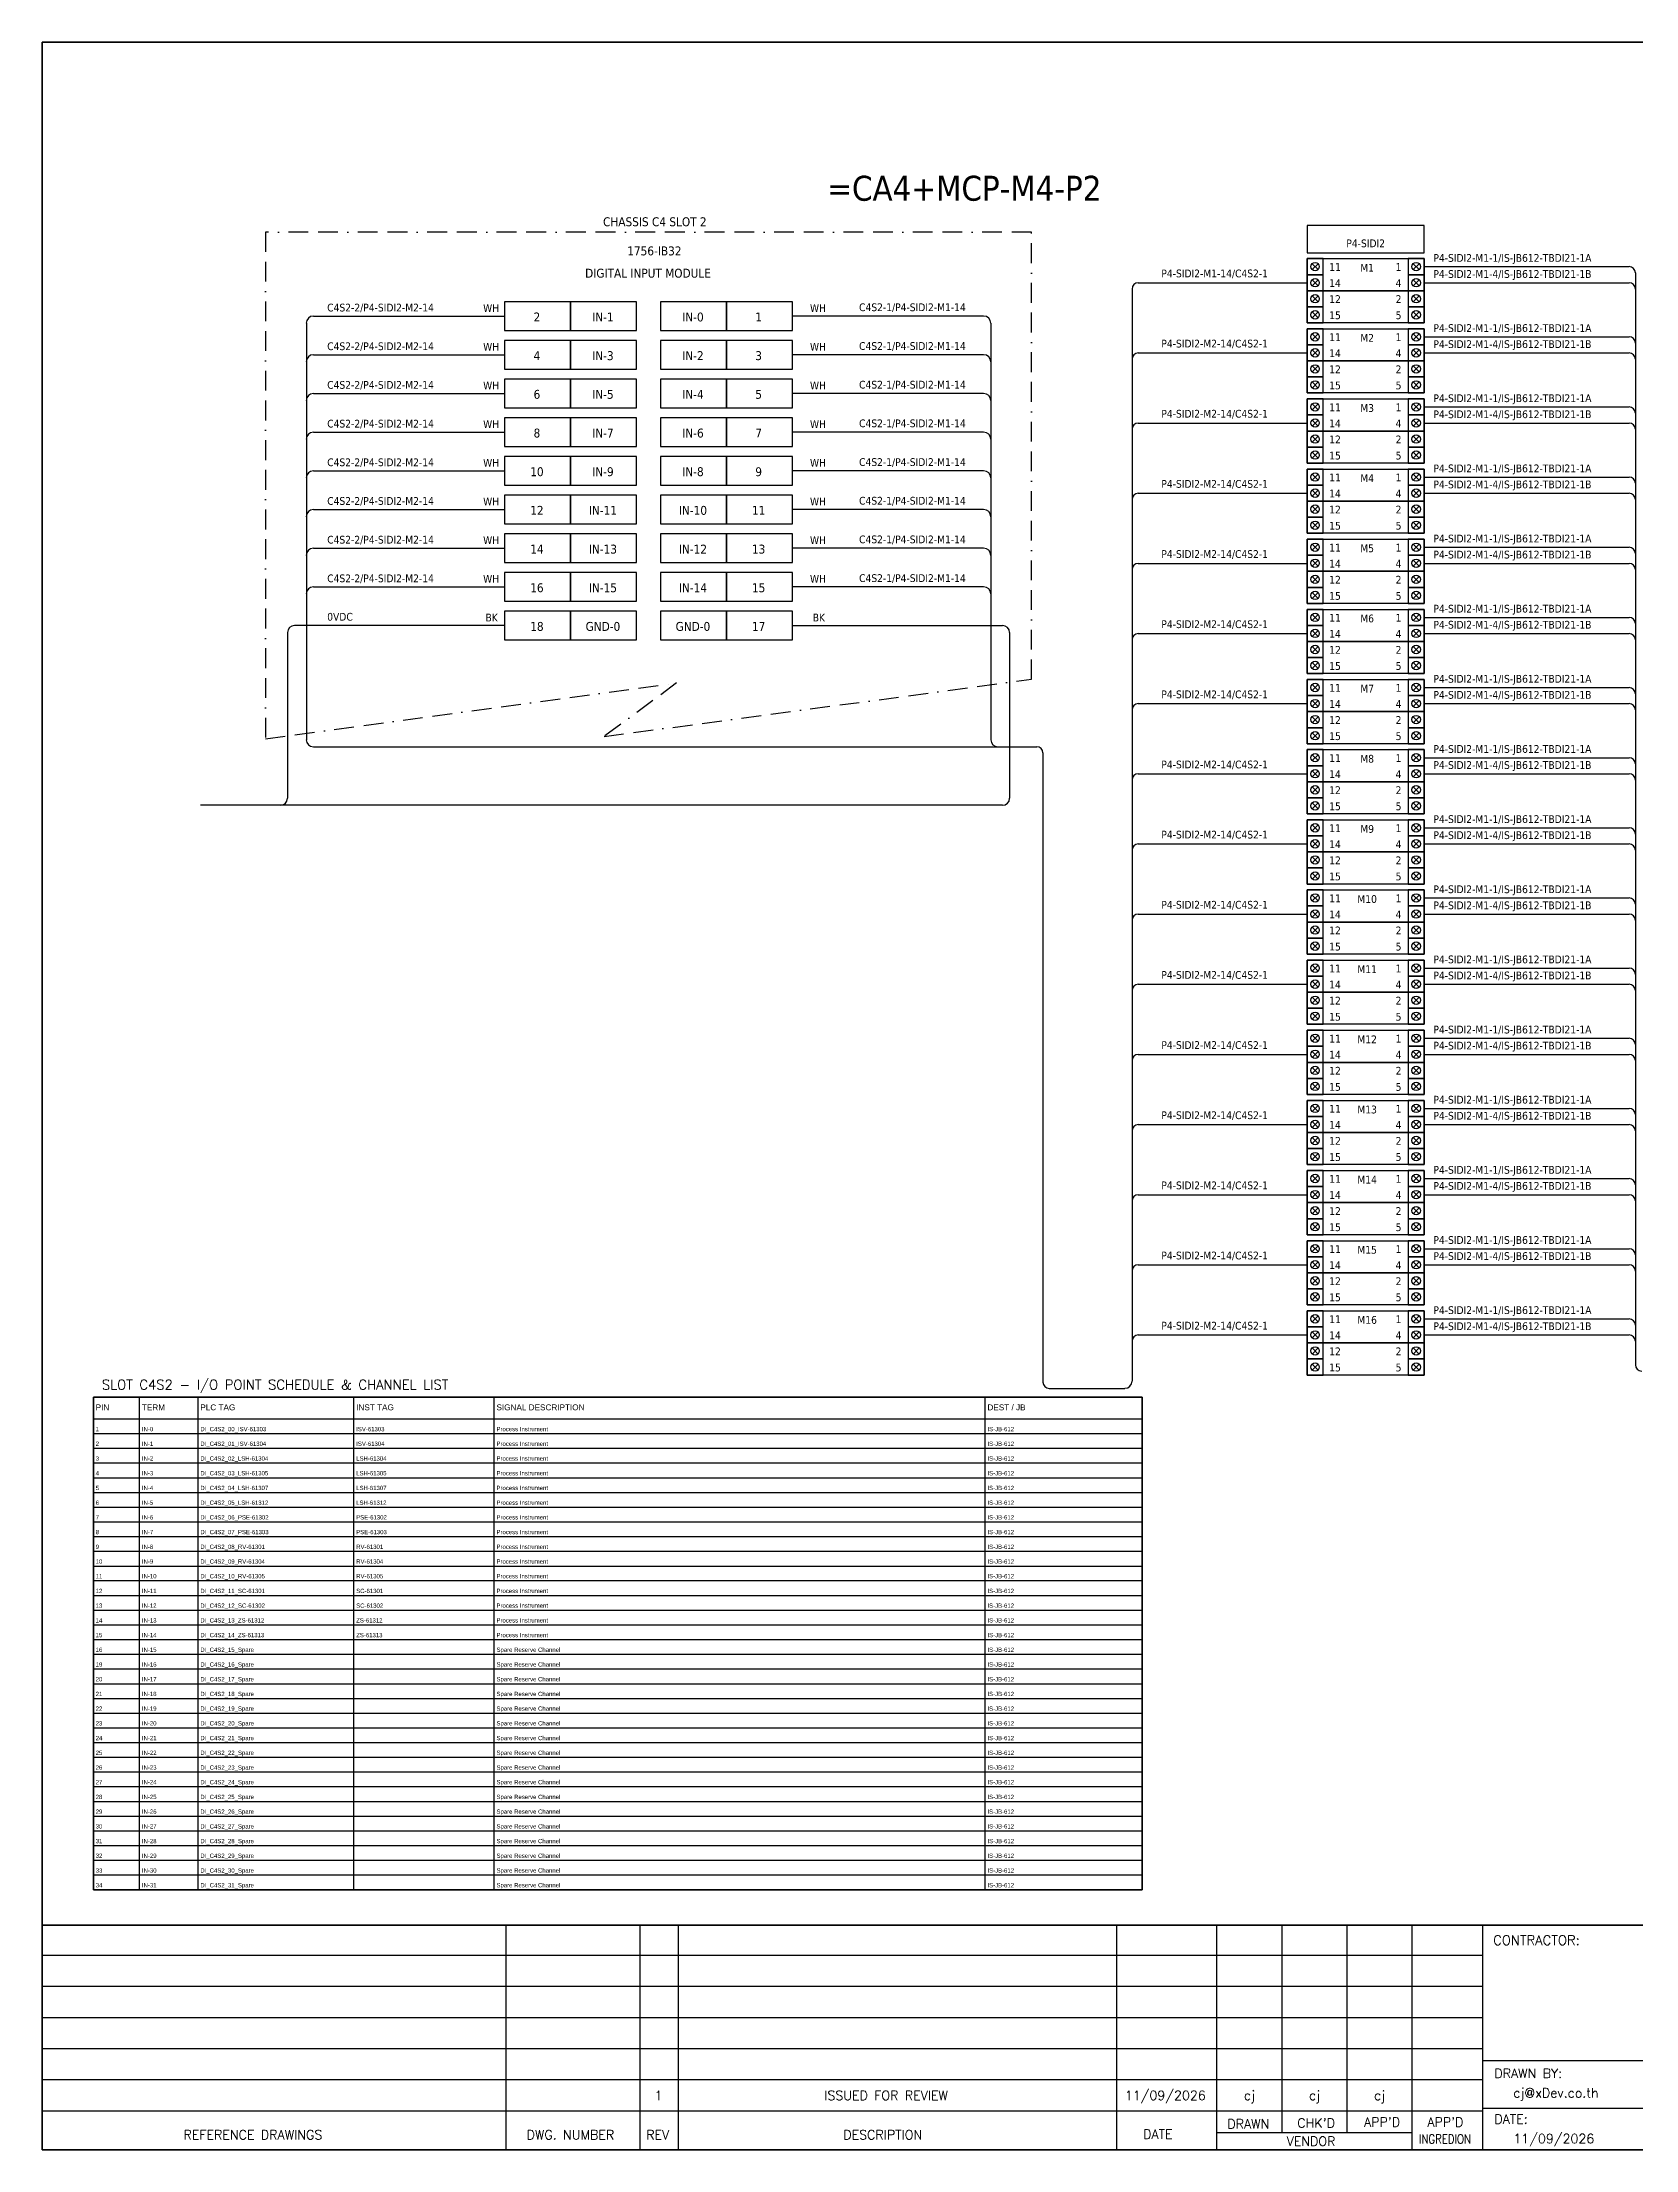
# Model space of a CAD drawing. Header units: millimetres. Extents: x 0 to 62600, y 0 to 14837.
# Drawn here: x 4193 to 6238, y 3004 to 5708 of the extents above; entities that cross this region are included whole.
import ezdxf
from ezdxf.enums import TextEntityAlignment as Align

# ---------------------------------------------------------------- set-up
doc = ezdxf.new("R2010")
doc.units = ezdxf.units.MM
doc.linetypes.add('BORDERX2', pattern=[88.9, 25.4, -12.7, 25.4, -12.7, 0, -12.7])
for name, color, linetype in [('GT_1', 9, 'Continuous'), ('HELPPOINT', 7, 'Continuous'), ('MEMBER', 7, 'Continuous'), ('x01001-FrameArea', 2, 'BORDERX2')]:
    doc.layers.add(name, color=color, linetype=linetype)
for name, color, linetype, lineweight in [('IE-EQUIP', 253, 'Continuous', 25), ('IE-WIRE', 7, 'Continuous', 25), ('power', 7, 'Continuous', 25)]:
    doc.layers.add(name, color=color, linetype=linetype, lineweight=lineweight)
doc.styles.add('ROMANS', font='romans.shx', dxfattribs={"width": 0.85, "height": 25})
doc.styles.get("Standard").update_dxf_attribs({"font": 'arial.ttf'})
doc.styles.add('Tahoma', font='')
doc.styles.get('Tahoma').set_extended_font_data('Tahoma')

# ---------------------------------------------------------------- blocks, each defined once
blk = doc.blocks.new('IS_HiC2821-10')
at = {"color": 1, "ltscale": 25.4}
for p, q in [((14.1, -6.5), (6.5, -14.1)), ((6.5, -6.5), (14.1, -14.1)), ((136.2, -6.5), (143.9, -14.1)), ((143.9, -6.5), (136.2, -14.1)), ((14.1, -27.1), (6.5, -34.8)), ((6.5, -27.1), (14.1, -34.8)), ((14.1, -47.7), (6.5, -55.4)), ((6.5, -47.7), (14.1, -55.4)), ((136.2, -27.1), (143.9, -34.8)), ((143.9, -27.1), (136.2, -34.8)), ((136.2, -47.7), (143.9, -55.4)), ((143.9, -47.7), (136.2, -55.4)), ((14.1, -68.3), (6.5, -76)), ((6.5, -68.3), (14.1, -76)), ((136.2, -68.3), (143.9, -76)), ((143.9, -68.3), (136.2, -76))]:
    blk.add_line(p, q, dxfattribs=at)
for points in [[(0, -20.6), (20.6, -20.6), (20.6, 0), (0, 0)], [(129.7, -20.6), (150.3, -20.6), (150.3, 0), (129.7, 0)], [(0, -41.2), (20.6, -41.2), (20.6, -20.6), (0, -20.6)], [(129.7, -41.2), (150.3, -41.2), (150.3, -20.6), (129.7, -20.6)], [(0, -61.8), (20.6, -61.8), (20.6, -41.2), (0, -41.2)], [(129.7, -61.8), (150.3, -61.8), (150.3, -41.2), (129.7, -41.2)], [(0, -82.4), (20.6, -82.4), (20.6, -61.8), (0, -61.8)], [(129.7, -82.4), (150.3, -82.4), (150.3, -61.8), (129.7, -61.8)]]:
    blk.add_lwpolyline(points, close=True, dxfattribs=at)
for points in [[(0, 0), (150.3, 0), (150.3, -41.2), (0, -41.2)], [(0, -41.2), (150.3, -41.2), (150.3, -82.4), (0, -82.4)]]:
    blk.add_lwpolyline(points, close=True)
for centre in [(10.3, -10.3), (10.3, -30.9), (140, -10.3), (140, -30.9), (10.3, -51.5), (140, -51.5), (10.3, -72.1), (140, -72.1)]:
    blk.add_circle(centre, 5.42, dxfattribs=at)
at = {"layer": 'power', "color": 7, "style": 'Tahoma'}
for s, p in [('11', (35.9, -10.8)), ('14', (35.9, -31.4)), ('4', (117.4, -31.4)), ('1', (117.4, -10.8)), ('12', (35.9, -52)), ('2', (117.4, -52)), ('15', (35.9, -72.7)), ('5', (117.4, -72.7))]:
    blk.add_text(s, height=9.97, dxfattribs=at).set_placement(p, align=Align.MIDDLE_CENTER)

msp = doc.modelspace()

# ---------------------------------------------------------------- linework, layer by layer
at = {"color": 7}
for p, q in [((4318.3, 3338), (4318.3, 3970.1)), ((4393.3, 3338), (4393.3, 3970.1)), ((4593.3, 3338), (4593.3, 3970.1)), ((4773.3, 3338), (4773.3, 3970.1)), ((5403.3, 3338), (5403.3, 3970.1)), ((4259, 3942.1), (5604.8, 3942.1))]:
    msp.add_line(p, q, dxfattribs=at)
at = {"color": 8}
for p, q in [((4259, 3923.2), (5604.8, 3923.2)), ((4259, 3904.4), (5604.8, 3904.4)), ((4259, 3885.5), (5604.8, 3885.5)), ((4259, 3866.6), (5604.8, 3866.6)), ((4259, 3847.7), (5604.8, 3847.7)), ((4259, 3828.8), (5604.8, 3828.8)), ((4259, 3810), (5604.8, 3810)), ((4259, 3791.1), (5604.8, 3791.1)), ((4259, 3772.2), (5604.8, 3772.2)), ((4259, 3753.3), (5604.8, 3753.3)), ((4259, 3734.5), (5604.8, 3734.5)), ((4259, 3715.6), (5604.8, 3715.6)), ((4259, 3696.7), (5604.8, 3696.7)), ((4259, 3677.8), (5604.8, 3677.8)), ((4259, 3658.9), (5604.8, 3658.9)), ((4259, 3640.1), (5604.8, 3640.1)), ((4259, 3621.2), (5604.8, 3621.2)), ((4259, 3602.3), (5604.8, 3602.3)), ((4259, 3583.4), (5604.8, 3583.4)), ((4259, 3564.6), (5604.8, 3564.6)), ((4259, 3545.7), (5604.8, 3545.7)), ((4259, 3526.8), (5604.8, 3526.8)), ((4259, 3507.9), (5604.8, 3507.9)), ((4259, 3489), (5604.8, 3489)), ((4259, 3470.2), (5604.8, 3470.2)), ((4259, 3451.3), (5604.8, 3451.3)), ((4259, 3432.4), (5604.8, 3432.4)), ((4259, 3413.5), (5604.8, 3413.5)), ((4259, 3394.6), (5604.8, 3394.6)), ((4259, 3375.8), (5604.8, 3375.8)), ((4259, 3356.9), (5604.8, 3356.9))]:
    msp.add_line(p, q, dxfattribs=at)
at = {"color": 4, "ltscale": 25.4}
msp.add_lwpolyline([(5816.4, 5438.2), (5966.7, 5438.2), (5966.7, 5473.4), (5816.4, 5473.4)], close=True, dxfattribs=at)
msp.add_lwpolyline([(4259, 3970.1), (5604.8, 3970.1), (5604.8, 3338), (4259, 3338)], close=True)
at = {"color": 7}
msp.add_lwpolyline([(4259, 3338), (5604.8, 3338), (5604.8, 3970.1), (4259, 3970.1), (4259, 3338)], dxfattribs=at)
at = {"layer": 'GT_1', "color": 4}
for p, q in [((4788.7, 3004.2), (4788.7, 3292.4)), ((4960.6, 3004.2), (4960.6, 3292.4)), ((5009.7, 3004.2), (5009.7, 3292.4)), ((5572.4, 3004.2), (5572.4, 3292.4)), ((5700.7, 3004.2), (5700.7, 3292.4)), ((5784.3, 3026), (5784.3, 3292.4)), ((5867.8, 3026), (5867.8, 3292.4)), ((5951.1, 3004.2), (5951.1, 3292.4)), ((6042.1, 3004.2), (6042.1, 3292.4)), ((6042.1, 3253.5), (4193.3, 3253.5)), ((6042.1, 3213.7), (4193.3, 3213.7)), ((6042.1, 3173.8), (4193.3, 3173.8)), ((6042.1, 3133.9), (4193.3, 3133.9)), ((6829.1, 3118.5), (6042.1, 3118.5)), ((6042.1, 3094), (4193.3, 3094)), ((6829.1, 3057.1), (6042.1, 3057.1)), ((6042, 3054), (4193.3, 3054)), ((5951.1, 3026), (5700.7, 3026))]:
    msp.add_line(p, q, dxfattribs=at)
at = {"layer": 'HELPPOINT', "color": 4, "lineweight": 35}
for p, q in [((4193.3, 3004.2), (4193.3, 5708.4)), ((4193.3, 5708.4), (8086.6, 5708.4)), ((4193.3, 3004.2), (4193.3, 5708.4)), ((4193.3, 5708.4), (8086.6, 5708.4)), ((8086.6, 3004.2), (4193.3, 3004.2)), ((8086.6, 3004.2), (4193.3, 3004.2))]:
    msp.add_line(p, q, dxfattribs=at)
at = {"layer": 'IE-EQUIP', "linetype": 'Continuous', "ltscale": 25.4}
for points in [[(4786.7, 5338.6), (4871.4, 5338.6), (4871.4, 5375.3), (4786.7, 5375.3)], [(4871.4, 5338.6), (4956, 5338.6), (4956, 5375.3), (4871.4, 5375.3)], [(4986.9, 5338.6), (5071.5, 5338.6), (5071.5, 5375.3), (4986.9, 5375.3)], [(5071.5, 5338.6), (5156.2, 5338.6), (5156.2, 5375.3), (5071.5, 5375.3)], [(4786.7, 5289), (4871.4, 5289), (4871.4, 5325.7), (4786.7, 5325.7)], [(4871.4, 5289), (4956, 5289), (4956, 5325.7), (4871.4, 5325.7)], [(4986.9, 5289), (5071.5, 5289), (5071.5, 5325.7), (4986.9, 5325.7)], [(5071.5, 5289), (5156.2, 5289), (5156.2, 5325.7), (5071.5, 5325.7)], [(4786.7, 5239.3), (4871.4, 5239.3), (4871.4, 5276), (4786.7, 5276)], [(4871.4, 5239.3), (4956, 5239.3), (4956, 5276), (4871.4, 5276)], [(4986.9, 5239.3), (5071.5, 5239.3), (5071.5, 5276), (4986.9, 5276)], [(5071.5, 5239.3), (5156.2, 5239.3), (5156.2, 5276), (5071.5, 5276)], [(4786.7, 5189.7), (4871.4, 5189.7), (4871.4, 5226.4), (4786.7, 5226.4)], [(4871.4, 5189.7), (4956, 5189.7), (4956, 5226.4), (4871.4, 5226.4)], [(4986.9, 5189.7), (5071.5, 5189.7), (5071.5, 5226.4), (4986.9, 5226.4)], [(5071.5, 5189.7), (5156.2, 5189.7), (5156.2, 5226.4), (5071.5, 5226.4)], [(4786.7, 5140.1), (4871.4, 5140.1), (4871.4, 5176.8), (4786.7, 5176.8)], [(4871.4, 5140.1), (4956, 5140.1), (4956, 5176.8), (4871.4, 5176.8)], [(4986.9, 5140.1), (5071.5, 5140.1), (5071.5, 5176.8), (4986.9, 5176.8)], [(5071.5, 5140.1), (5156.2, 5140.1), (5156.2, 5176.8), (5071.5, 5176.8)], [(4786.7, 5090.4), (4871.4, 5090.4), (4871.4, 5127.1), (4786.7, 5127.1)], [(4871.4, 5090.4), (4956, 5090.4), (4956, 5127.1), (4871.4, 5127.1)], [(4986.9, 5090.4), (5071.5, 5090.4), (5071.5, 5127.1), (4986.9, 5127.1)], [(5071.5, 5090.4), (5156.2, 5090.4), (5156.2, 5127.1), (5071.5, 5127.1)], [(4786.7, 5040.8), (4871.4, 5040.8), (4871.4, 5077.5), (4786.7, 5077.5)], [(4871.4, 5040.8), (4956, 5040.8), (4956, 5077.5), (4871.4, 5077.5)], [(4986.9, 5040.8), (5071.5, 5040.8), (5071.5, 5077.5), (4986.9, 5077.5)], [(5071.5, 5040.8), (5156.2, 5040.8), (5156.2, 5077.5), (5071.5, 5077.5)], [(4786.7, 4991.2), (4871.4, 4991.2), (4871.4, 5027.9), (4786.7, 5027.9)], [(4871.4, 4991.2), (4956, 4991.2), (4956, 5027.9), (4871.4, 5027.9)], [(4986.9, 4991.2), (5071.5, 4991.2), (5071.5, 5027.9), (4986.9, 5027.9)], [(5071.5, 4991.2), (5156.2, 4991.2), (5156.2, 5027.9), (5071.5, 5027.9)], [(4786.7, 4941.5), (4871.4, 4941.5), (4871.4, 4978.2), (4786.7, 4978.2)], [(4871.4, 4941.5), (4956, 4941.5), (4956, 4978.2), (4871.4, 4978.2)], [(4986.9, 4941.5), (5071.5, 4941.5), (5071.5, 4978.2), (4986.9, 4978.2)], [(5071.5, 4941.5), (5156.2, 4941.5), (5156.2, 4978.2), (5071.5, 4978.2)]]:
    msp.add_lwpolyline(points, close=True, dxfattribs=at)
at = {"layer": 'IE-WIRE', "color": 4}
for p, q in [((5966.7, 5420.4), (6229.8, 5420.4)), ((5599.9, 5399.7), (5816.4, 5399.7)), ((5966.7, 5399.7), (6229.8, 5399.7)), ((5966.7, 5330.4), (6229.8, 5330.4)), ((5599.9, 5309.7), (5816.4, 5309.7)), ((5966.7, 5309.7), (6229.8, 5309.7)), ((5599.9, 5219.7), (5816.4, 5219.7)), ((5966.7, 5240.4), (6229.8, 5240.4)), ((5966.7, 5219.7), (6229.8, 5219.7)), ((5966.7, 5150.4), (6229.8, 5150.4)), ((5599.9, 5129.7), (5816.4, 5129.7)), ((5966.7, 5129.7), (6229.8, 5129.7)), ((5966.7, 5060.4), (6229.8, 5060.4)), ((5599.9, 5039.7), (5816.4, 5039.7)), ((5966.7, 5039.7), (6229.8, 5039.7)), ((5599.9, 4949.7), (5816.4, 4949.7)), ((5966.7, 4970.4), (6229.8, 4970.4)), ((5966.7, 4949.7), (6229.8, 4949.7)), ((5966.7, 4880.4), (6229.8, 4880.4)), ((5599.9, 4859.7), (5816.4, 4859.7)), ((5966.7, 4859.7), (6229.8, 4859.7)), ((4541.4, 4804.4), (5469.5, 4804.4)), ((5966.7, 4790.4), (6229.8, 4790.4)), ((5599.9, 4769.7), (5816.4, 4769.7)), ((5966.7, 4769.7), (6229.8, 4769.7)), ((5599.9, 4679.7), (5816.4, 4679.7)), ((5966.7, 4700.4), (6229.8, 4700.4)), ((5966.7, 4679.7), (6229.8, 4679.7)), ((5966.7, 4610.4), (6229.8, 4610.4)), ((5599.9, 4589.7), (5816.4, 4589.7)), ((5966.7, 4589.7), (6229.8, 4589.7)), ((5966.7, 4520.4), (6229.8, 4520.4)), ((5599.9, 4499.7), (5816.4, 4499.7)), ((5966.7, 4499.7), (6229.8, 4499.7)), ((5599.9, 4409.7), (5816.4, 4409.7)), ((5966.7, 4430.4), (6229.8, 4430.4)), ((5966.7, 4409.7), (6229.8, 4409.7)), ((5966.7, 4340.4), (6229.8, 4340.4)), ((5599.9, 4319.7), (5816.4, 4319.7)), ((5966.7, 4319.7), (6229.8, 4319.7)), ((5966.7, 4250.4), (6229.8, 4250.4)), ((5599.9, 4229.7), (5816.4, 4229.7)), ((5966.7, 4229.7), (6229.8, 4229.7)), ((5599.9, 4139.7), (5816.4, 4139.7)), ((5966.7, 4160.4), (6229.8, 4160.4)), ((5966.7, 4139.7), (6229.8, 4139.7)), ((5966.7, 4070.4), (6229.8, 4070.4)), ((5599.9, 4049.7), (5816.4, 4049.7)), ((5966.7, 4049.7), (6229.8, 4049.7)), ((5485.5, 3981.2), (5582.7, 3981.2))]:
    msp.add_line(p, q, dxfattribs=at)
at = {"layer": 'IE-WIRE', "color": 4, "ltscale": 25.4}
for p, q in [((6237.8, 5412.4), (6237.8, 4011.4)), ((5591.9, 5391.7), (5591.9, 3990.4)), ((4541.4, 5357), (4786.7, 5357)), ((5401.4, 5357), (5156.2, 5357)), ((4532.3, 5347.8), (4532.3, 4821.7)), ((5410.6, 5347.8), (5410.6, 4884)), ((4541.4, 5307.3), (4786.7, 5307.3)), ((5401.4, 5307.3), (5156.2, 5307.3)), ((4541.4, 5257.7), (4786.7, 5257.7)), ((5401.4, 5257.7), (5156.2, 5257.7)), ((4541.4, 5208.1), (4786.7, 5208.1)), ((5401.4, 5208.1), (5156.2, 5208.1)), ((4541.4, 5158.4), (4786.7, 5158.4)), ((5401.4, 5158.4), (5156.2, 5158.4)), ((4541.4, 5108.8), (4786.7, 5108.8)), ((5401.4, 5108.8), (5156.2, 5108.8)), ((4541.4, 5059.2), (4786.7, 5059.2)), ((5401.4, 5059.2), (5156.2, 5059.2)), ((4541.4, 5009.5), (4786.7, 5009.5)), ((5401.4, 5009.5), (5156.2, 5009.5)), ((4532.3, 4884), (4532.3, 4813.5)), ((5410.6, 4884), (5410.6, 4813.5)), ((5477.5, 4796.4), (5477.5, 3989.2))]:
    msp.add_line(p, q, dxfattribs=at)
at = {"layer": 'IE-WIRE', "color": 7, "ltscale": 25.4}
for p, q in [((4508.2, 4950.8), (4508.2, 4818.4)), ((4786.7, 4959.9), (4517.3, 4959.9)), ((5156.2, 4959.9), (5425.6, 4959.9)), ((5434.7, 4950.8), (5434.7, 4804.4)), ((4508.2, 4884), (4508.2, 4738.3)), ((5434.7, 4804.4), (5434.7, 4738.3)), ((5425.7, 4729.4), (4396.7, 4729.4))]:
    msp.add_line(p, q, dxfattribs=at)
at = {"layer": 'IE-WIRE', "color": 4, "ltscale": 25.4}
for centre, radius, start, end in [((6229.8, 5412.4), 8, 0, 90), ((6229.8, 5391.7), 8, 0, 90), ((4541.4, 5347.8), 9.17, 90, 180), ((5401.4, 5347.8), 9.17, 0, 90), ((6229.8, 5322.4), 8, 0, 90), ((4541.4, 5298.2), 9.17, 90, 180), ((5401.4, 5298.2), 9.17, 0, 90), ((6229.8, 5301.7), 8, 0, 90), ((4541.4, 5248.5), 9.17, 90, 180), ((5401.4, 5248.5), 9.17, 0, 90), ((6229.8, 5232.4), 8, 0, 90), ((6229.8, 5211.7), 8, 0, 90), ((4541.4, 5198.9), 9.17, 90, 180), ((5401.4, 5198.9), 9.17, 0, 90), ((4541.4, 5149.3), 9.17, 90, 180), ((5401.4, 5149.3), 9.17, 0, 90), ((6229.8, 5142.4), 8, 0, 90), ((6229.8, 5121.7), 8, 0, 90), ((4541.4, 5099.6), 9.17, 90, 180), ((5401.4, 5099.6), 9.17, 0, 90), ((4541.4, 5050), 9.17, 90, 180), ((5401.4, 5050), 9.17, 0, 90), ((6229.8, 5052.4), 8, 0, 90), ((6229.8, 5031.7), 8, 0, 90), ((4541.4, 5000.4), 9.17, 90, 180), ((5401.4, 5000.4), 9.17, 0, 90), ((6229.8, 4962.4), 8, 0, 90), ((6229.8, 4941.7), 8, 0, 90), ((6229.8, 4872.4), 8, 0, 90), ((6229.8, 4851.7), 8, 0, 90), ((5469.5, 4796.4), 8, 0, 90), ((6229.8, 4782.4), 8, 0, 90), ((6229.8, 4761.7), 8, 0, 90), ((6229.8, 4692.4), 8, 0, 90), ((6229.8, 4671.7), 8, 0, 90), ((6229.8, 4602.4), 8, 0, 90), ((6229.8, 4581.7), 8, 0, 90), ((6229.8, 4512.4), 8, 0, 90), ((6229.8, 4491.7), 8, 0, 90), ((6229.8, 4422.4), 8, 0, 90), ((6229.8, 4401.7), 8, 0, 90), ((6229.8, 4332.4), 8, 0, 90), ((6229.8, 4311.7), 8, 0, 90), ((6229.8, 4242.4), 8, 0, 90), ((6229.8, 4221.7), 8, 0, 90), ((6229.8, 4152.4), 8, 0, 90), ((6229.8, 4131.7), 8, 0, 90), ((6229.8, 4062.4), 8, 0, 90), ((6229.8, 4041.7), 8, 0, 90)]:
    msp.add_arc(centre, radius, start, end, dxfattribs=at)
at = {"layer": 'IE-WIRE', "color": 4}
for centre, radius, start, end in [((5599.9, 5391.7), 8, 90, 180), ((5599.9, 5301.7), 8, 90, 180), ((5599.9, 5211.7), 8, 90, 180), ((5599.9, 5121.7), 8, 90, 180), ((5599.9, 5031.7), 8, 90, 180), ((5599.9, 4941.7), 8, 90, 180), ((5599.9, 4851.7), 8, 90, 180), ((4541.4, 4813.5), 9.14, 180, 270), ((5419.8, 4813.5), 9.14, 180, 270), ((5599.9, 4761.7), 8, 90, 180), ((5599.9, 4671.7), 8, 90, 180), ((5599.9, 4581.7), 8, 90, 180), ((5599.9, 4491.7), 8, 90, 180), ((5599.9, 4401.7), 8, 90, 180), ((5599.9, 4311.7), 8, 90, 180), ((5599.9, 4221.7), 8, 90, 180), ((5599.9, 4131.7), 8, 90, 180), ((5599.9, 4041.7), 8, 90, 180), ((6245.8, 4011.4), 8, 180, 270), ((5485.5, 3989.2), 8, 180, 270), ((5582.7, 3990.4), 9.14, 270, 0)]:
    msp.add_arc(centre, radius, start, end, dxfattribs=at)
at = {"layer": 'IE-WIRE', "color": 7, "ltscale": 25.4}
for centre, radius, start, end in [((4517.3, 4950.8), 9.14, 90, 180), ((5425.6, 4950.8), 9.14, 0, 90), ((4499.2, 4738.3), 8.96, 270, 0), ((5425.7, 4738.3), 8.96, 270, 0), ((5425.7, 4738.3), 8.96, 270, 0)]:
    msp.add_arc(centre, radius, start, end, dxfattribs=at)
at = {"layer": 'MEMBER', "color": 4, "lineweight": 35}
msp.add_line((4193.3, 3292.4), (8086.6, 3292.4), dxfattribs=at)
msp.add_line((4193.3, 3292.4), (8086.6, 3292.4), dxfattribs=at)
at = {"layer": 'x01001-FrameArea'}
for p, q in [((5462.9, 5464.7), (4480, 5464.7)), ((4480, 5464.7), (4480, 4814.6)), ((5462.9, 4891), (5462.9, 5464.7)), ((4480, 4814.6), (5007.4, 4886.3)), ((4914.3, 4817.5), (5462.9, 4891)), ((5007.4, 4886.3), (4914.3, 4817.5))]:
    msp.add_line(p, q, dxfattribs=at)

# ---------------------------------------------------------------- block references
for p in [(5816.4, 5430.7), (5816.4, 5340.7), (5816.4, 5250.7), (5816.4, 5160.7), (5816.4, 5070.7), (5816.4, 4980.7), (5816.4, 4890.7), (5816.4, 4800.7), (5816.4, 4710.7), (5816.4, 4620.7), (5816.4, 4530.7), (5816.4, 4440.7), (5816.4, 4350.7), (5816.4, 4260.7), (5816.4, 4170.7), (5816.4, 4080.7)]:
    msp.add_blockref('IS_HiC2821-10', p)

# ---------------------------------------------------------------- texts
at = {"color": 2, "style": 'Tahoma'}
for s, height, p in [('=CA4+MCP-M4-P2', 32, (5376.7, 5521)), ('CHASSIS C4 SLOT 2', 11.441, (4979.5, 5478)), ('1756-IB32', 11.44, (4978.9, 5440.6)), ('DIGITAL INPUT MODULE', 11.441, (4970.7, 5412)), ('2', 11.4, (4828.2, 5355.8)), ('IN-1', 11.44, (4912.9, 5355.8)), ('IN-0', 11.44, (5028.4, 5355.8)), ('1', 11.4, (5112.7, 5355.8)), ('4', 11.4, (4828.2, 5306.2)), ('IN-3', 11.44, (4912.9, 5306.2)), ('IN-2', 11.44, (5028.4, 5306.2)), ('3', 11.4, (5112.7, 5306.2)), ('6', 11.4, (4828.2, 5256.6)), ('IN-5', 11.44, (4912.9, 5256.6)), ('IN-4', 11.44, (5028.4, 5256.6)), ('5', 11.4, (5112.7, 5256.6)), ('8', 11.4, (4828.2, 5206.9)), ('IN-7', 11.44, (4912.9, 5206.9)), ('IN-6', 11.44, (5028.4, 5206.9)), ('7', 11.4, (5112.7, 5206.9)), ('10', 11.44, (4828.2, 5157.3)), ('IN-9', 11.44, (4912.9, 5157.3)), ('IN-8', 11.44, (5028.4, 5157.3)), ('9', 11.4, (5112.7, 5157.3)), ('12', 11.44, (4828.2, 5107.7)), ('IN-11', 11.44, (4912.9, 5107.7)), ('IN-10', 11.44, (5028.4, 5107.7)), ('11', 11.44, (5112.7, 5107.7)), ('14', 11.44, (4828.2, 5058)), ('IN-13', 11.44, (4912.9, 5058)), ('IN-12', 11.44, (5028.4, 5058)), ('13', 11.44, (5112.7, 5058)), ('16', 11.44, (4828.2, 5008.4)), ('IN-15', 11.44, (4912.9, 5008.4)), ('IN-14', 11.44, (5028.4, 5008.4)), ('15', 11.44, (5112.7, 5008.4)), ('18', 11.44, (4828.2, 4958.8)), ('GND-0', 11.44, (4912.9, 4958.8)), ('GND-0', 11.44, (5028.4, 4958.8)), ('17', 11.44, (5112.7, 4958.8))]:
    msp.add_text(s, height=height, dxfattribs=at).set_placement(p, align=Align.MIDDLE_CENTER)
at = {"color": 4, "style": 'Tahoma'}
msp.add_text('P4-SIDI2', height=9.95, dxfattribs=at).set_placement((5891.6, 5450.3), align=Align.MIDDLE_CENTER)
for s, height, p in [('P4-SIDI2-M1-1/IS-JB612-TBDI21-1A', 9.949, (5978.5, 5426.6)), ('P4-SIDI2-M1-14/C4S2-1', 9.949, (5629.4, 5406.7)), ('P4-SIDI2-M1-4/IS-JB612-TBDI21-1B', 9.949, (5978.5, 5406)), ('C4S2-2/P4-SIDI2-M2-14', 9.949, (4559.1, 5362.9)), ('WH', 9.95, (4759.2, 5362.2)), ('WH', 9.95, (5178.6, 5362.2)), ('C4S2-1/P4-SIDI2-M1-14', 9.949, (5241.6, 5363.3)), ('P4-SIDI2-M1-1/IS-JB612-TBDI21-1A', 9.949, (5978.5, 5336.6)), ('C4S2-2/P4-SIDI2-M2-14', 9.949, (4559.1, 5313.3)), ('WH', 9.95, (4759.2, 5312.6)), ('WH', 9.95, (5178.6, 5312.6)), ('C4S2-1/P4-SIDI2-M1-14', 9.949, (5241.6, 5313.6)), ('P4-SIDI2-M2-14/C4S2-1', 9.949, (5629.4, 5316.7)), ('P4-SIDI2-M1-4/IS-JB612-TBDI21-1B', 9.949, (5978.5, 5316)), ('C4S2-2/P4-SIDI2-M2-14', 9.949, (4559.1, 5263.7)), ('C4S2-1/P4-SIDI2-M1-14', 9.949, (5241.6, 5264)), ('WH', 9.95, (4759.2, 5262.9)), ('WH', 9.95, (5178.6, 5262.9)), ('P4-SIDI2-M1-1/IS-JB612-TBDI21-1A', 9.949, (5978.5, 5246.6)), ('C4S2-2/P4-SIDI2-M2-14', 9.949, (4559.1, 5214)), ('WH', 9.95, (4759.2, 5213.3)), ('WH', 9.95, (5178.6, 5213.3)), ('C4S2-1/P4-SIDI2-M1-14', 9.949, (5241.6, 5214.4)), ('P4-SIDI2-M2-14/C4S2-1', 9.949, (5629.4, 5226.7)), ('P4-SIDI2-M1-4/IS-JB612-TBDI21-1B', 9.949, (5978.5, 5226)), ('C4S2-2/P4-SIDI2-M2-14', 9.949, (4559.1, 5164.4)), ('WH', 9.95, (4759.2, 5163.7)), ('WH', 9.95, (5178.6, 5163.7)), ('C4S2-1/P4-SIDI2-M1-14', 9.949, (5241.6, 5164.7)), ('P4-SIDI2-M1-1/IS-JB612-TBDI21-1A', 9.949, (5978.5, 5156.6)), ('P4-SIDI2-M2-14/C4S2-1', 9.949, (5629.4, 5136.7)), ('P4-SIDI2-M1-4/IS-JB612-TBDI21-1B', 9.949, (5978.5, 5136)), ('C4S2-2/P4-SIDI2-M2-14', 9.949, (4559.1, 5114.8)), ('WH', 9.95, (4759.2, 5114.1)), ('WH', 9.95, (5178.6, 5114.1)), ('C4S2-1/P4-SIDI2-M1-14', 9.949, (5241.6, 5115.1)), ('C4S2-2/P4-SIDI2-M2-14', 9.949, (4559.1, 5065.1)), ('WH', 9.95, (4759.2, 5064.4)), ('WH', 9.95, (5178.6, 5064.4)), ('C4S2-1/P4-SIDI2-M1-14', 9.949, (5241.6, 5065.5)), ('P4-SIDI2-M1-1/IS-JB612-TBDI21-1A', 9.949, (5978.5, 5066.6)), ('P4-SIDI2-M2-14/C4S2-1', 9.949, (5629.4, 5046.7)), ('P4-SIDI2-M1-4/IS-JB612-TBDI21-1B', 9.949, (5978.5, 5046)), ('C4S2-2/P4-SIDI2-M2-14', 9.949, (4559.1, 5015.5)), ('WH', 9.95, (4759.2, 5014.8)), ('WH', 9.95, (5178.6, 5014.8)), ('C4S2-1/P4-SIDI2-M1-14', 9.949, (5241.6, 5015.8)), ('P4-SIDI2-M1-1/IS-JB612-TBDI21-1A', 9.949, (5978.5, 4976.6)), ('P4-SIDI2-M2-14/C4S2-1', 9.949, (5629.4, 4956.7)), ('P4-SIDI2-M1-4/IS-JB612-TBDI21-1B', 9.949, (5978.5, 4956)), ('P4-SIDI2-M1-1/IS-JB612-TBDI21-1A', 9.949, (5978.5, 4886.6)), ('P4-SIDI2-M2-14/C4S2-1', 9.949, (5629.4, 4866.7)), ('P4-SIDI2-M1-4/IS-JB612-TBDI21-1B', 9.949, (5978.5, 4866)), ('P4-SIDI2-M2-14/C4S2-1', 9.949, (5629.4, 4776.7)), ('P4-SIDI2-M1-1/IS-JB612-TBDI21-1A', 9.949, (5978.5, 4796.6)), ('P4-SIDI2-M1-4/IS-JB612-TBDI21-1B', 9.949, (5978.5, 4776)), ('P4-SIDI2-M1-1/IS-JB612-TBDI21-1A', 9.949, (5978.5, 4706.6)), ('P4-SIDI2-M2-14/C4S2-1', 9.949, (5629.4, 4686.7)), ('P4-SIDI2-M1-4/IS-JB612-TBDI21-1B', 9.949, (5978.5, 4686)), ('P4-SIDI2-M1-1/IS-JB612-TBDI21-1A', 9.949, (5978.5, 4616.6)), ('P4-SIDI2-M2-14/C4S2-1', 9.949, (5629.4, 4596.7)), ('P4-SIDI2-M1-4/IS-JB612-TBDI21-1B', 9.949, (5978.5, 4596)), ('P4-SIDI2-M2-14/C4S2-1', 9.949, (5629.4, 4506.7)), ('P4-SIDI2-M1-1/IS-JB612-TBDI21-1A', 9.949, (5978.5, 4526.6)), ('P4-SIDI2-M1-4/IS-JB612-TBDI21-1B', 9.949, (5978.5, 4506)), ('P4-SIDI2-M1-1/IS-JB612-TBDI21-1A', 9.949, (5978.5, 4436.6)), ('P4-SIDI2-M2-14/C4S2-1', 9.949, (5629.4, 4416.7)), ('P4-SIDI2-M1-4/IS-JB612-TBDI21-1B', 9.949, (5978.5, 4416)), ('P4-SIDI2-M1-1/IS-JB612-TBDI21-1A', 9.949, (5978.5, 4346.6)), ('P4-SIDI2-M2-14/C4S2-1', 9.949, (5629.4, 4326.7)), ('P4-SIDI2-M1-4/IS-JB612-TBDI21-1B', 9.949, (5978.5, 4326)), ('P4-SIDI2-M2-14/C4S2-1', 9.949, (5629.4, 4236.7)), ('P4-SIDI2-M1-1/IS-JB612-TBDI21-1A', 9.949, (5978.5, 4256.6)), ('P4-SIDI2-M1-4/IS-JB612-TBDI21-1B', 9.949, (5978.5, 4236)), ('P4-SIDI2-M1-1/IS-JB612-TBDI21-1A', 9.949, (5978.5, 4166.6)), ('P4-SIDI2-M2-14/C4S2-1', 9.949, (5629.4, 4146.7)), ('P4-SIDI2-M1-4/IS-JB612-TBDI21-1B', 9.949, (5978.5, 4146)), ('P4-SIDI2-M1-1/IS-JB612-TBDI21-1A', 9.949, (5978.5, 4076.6)), ('P4-SIDI2-M2-14/C4S2-1', 9.949, (5629.4, 4056.7)), ('P4-SIDI2-M1-4/IS-JB612-TBDI21-1B', 9.949, (5978.5, 4056))]:
    msp.add_text(s, height=height, dxfattribs=at).set_placement(p)
at = {"color": 7, "style": 'Tahoma'}
for s, p in [('0VDC', (4559.1, 4966.2)), ('BK', (4762.2, 4965.2)), ('BK', (5182.1, 4965.2))]:
    msp.add_text(s, height=9.95, dxfattribs=at).set_placement(p)
at = {"color": 3}
for s, p in [('PIN', (4262, 3953.1)), ('TERM', (4321.3, 3953.1)), ('PLC TAG', (4396.3, 3953.1)), ('INST TAG', (4596.3, 3953.1)), ('SIGNAL DESCRIPTION', (4776.3, 3953.1)), ('DEST / JB', (5406.3, 3953.1))]:
    msp.add_text(s, height=7.5, dxfattribs=at).set_placement(p)
at = {"color": 7}
for s, p in [('1', (4262, 3926.2)), ('IN-0', (4321.3, 3926.2)), ('DI_C4S2_00_ISV-61303', (4396.3, 3926.2)), ('ISV-61303', (4596.3, 3926.2)), ('Process Instrument', (4776.3, 3926.2)), ('IS-JB-612', (5406.3, 3926.2)), ('2', (4262, 3907.4)), ('IN-1', (4321.3, 3907.4)), ('DI_C4S2_01_ISV-61304', (4396.3, 3907.4)), ('ISV-61304', (4596.3, 3907.4)), ('Process Instrument', (4776.3, 3907.4)), ('IS-JB-612', (5406.3, 3907.4)), ('4', (4262, 3869.6)), ('3', (4262, 3888.5)), ('IN-2', (4321.3, 3888.5)), ('IN-3', (4321.3, 3869.6)), ('DI_C4S2_02_LSH-61304', (4396.3, 3888.5)), ('DI_C4S2_03_LSH-61305', (4396.3, 3869.6)), ('LSH-61304', (4596.3, 3888.5)), ('LSH-61305', (4596.3, 3869.6)), ('Process Instrument', (4776.3, 3888.5)), ('Process Instrument', (4776.3, 3869.6)), ('IS-JB-612', (5406.3, 3888.5)), ('IS-JB-612', (5406.3, 3869.6)), ('5', (4262, 3850.7)), ('IN-4', (4321.3, 3850.7)), ('DI_C4S2_04_LSH-61307', (4396.3, 3850.7)), ('LSH-61307', (4596.3, 3850.7)), ('Process Instrument', (4776.3, 3850.7)), ('IS-JB-612', (5406.3, 3850.7)), ('6', (4262, 3831.8)), ('7', (4262, 3813)), ('IN-5', (4321.3, 3831.8)), ('IN-6', (4321.3, 3813)), ('DI_C4S2_05_LSH-61312', (4396.3, 3831.8)), ('DI_C4S2_06_PSE-61302', (4396.3, 3813)), ('LSH-61312', (4596.3, 3831.8)), ('PSE-61302', (4596.3, 3813)), ('Process Instrument', (4776.3, 3831.8)), ('Process Instrument', (4776.3, 3813)), ('IS-JB-612', (5406.3, 3831.8)), ('IS-JB-612', (5406.3, 3813)), ('8', (4262, 3794.1)), ('IN-7', (4321.3, 3794.1)), ('DI_C4S2_07_PSE-61303', (4396.3, 3794.1)), ('PSE-61303', (4596.3, 3794.1)), ('Process Instrument', (4776.3, 3794.1)), ('IS-JB-612', (5406.3, 3794.1)), ('9', (4262, 3775.2)), ('10', (4262, 3756.3)), ('IN-8', (4321.3, 3775.2)), ('IN-9', (4321.3, 3756.3)), ('DI_C4S2_08_RV-61301', (4396.3, 3775.2)), ('DI_C4S2_09_RV-61304', (4396.3, 3756.3)), ('RV-61301', (4596.3, 3775.2)), ('RV-61304', (4596.3, 3756.3)), ('Process Instrument', (4776.3, 3775.2)), ('Process Instrument', (4776.3, 3756.3)), ('IS-JB-612', (5406.3, 3775.2)), ('IS-JB-612', (5406.3, 3756.3)), ('11', (4262, 3737.5)), ('IN-10', (4321.3, 3737.5)), ('DI_C4S2_10_RV-61305', (4396.3, 3737.5)), ('RV-61305', (4596.3, 3737.5)), ('Process Instrument', (4776.3, 3737.5)), ('IS-JB-612', (5406.3, 3737.5)), ('12', (4262, 3718.6)), ('13', (4262, 3699.7)), ('IN-11', (4321.3, 3718.6)), ('IN-12', (4321.3, 3699.7)), ('DI_C4S2_11_SC-61301', (4396.3, 3718.6)), ('DI_C4S2_12_SC-61302', (4396.3, 3699.7)), ('SC-61301', (4596.3, 3718.6)), ('SC-61302', (4596.3, 3699.7)), ('Process Instrument', (4776.3, 3718.6)), ('Process Instrument', (4776.3, 3699.7)), ('IS-JB-612', (5406.3, 3718.6)), ('IS-JB-612', (5406.3, 3699.7)), ('14', (4262, 3680.8)), ('IN-13', (4321.3, 3680.8)), ('DI_C4S2_13_ZS-61312', (4396.3, 3680.8)), ('ZS-61312', (4596.3, 3680.8)), ('Process Instrument', (4776.3, 3680.8)), ('IS-JB-612', (5406.3, 3680.8)), ('15', (4262, 3661.9)), ('IN-14', (4321.3, 3661.9)), ('DI_C4S2_14_ZS-61313', (4396.3, 3661.9)), ('ZS-61313', (4596.3, 3661.9)), ('Process Instrument', (4776.3, 3661.9)), ('IS-JB-612', (5406.3, 3661.9)), ('16', (4262, 3643.1)), ('19', (4262, 3624.2)), ('IN-15', (4321.3, 3643.1)), ('IN-16', (4321.3, 3624.2)), ('DI_C4S2_15_Spare', (4396.3, 3643.1)), ('DI_C4S2_16_Spare', (4396.3, 3624.2)), ('Spare Reserve Channel', (4776.3, 3643.1)), ('Spare Reserve Channel', (4776.3, 3624.2)), ('IS-JB-612', (5406.3, 3643.1)), ('IS-JB-612', (5406.3, 3624.2)), ('20', (4262, 3605.3)), ('IN-17', (4321.3, 3605.3)), ('DI_C4S2_17_Spare', (4396.3, 3605.3)), ('Spare Reserve Channel', (4776.3, 3605.3)), ('IS-JB-612', (5406.3, 3605.3)), ('21', (4262, 3586.4)), ('22', (4262, 3567.6)), ('IN-18', (4321.3, 3586.4)), ('IN-19', (4321.3, 3567.6)), ('DI_C4S2_18_Spare', (4396.3, 3586.4)), ('DI_C4S2_19_Spare', (4396.3, 3567.6)), ('Spare Reserve Channel', (4776.3, 3586.4)), ('Spare Reserve Channel', (4776.3, 3567.6)), ('IS-JB-612', (5406.3, 3586.4)), ('IS-JB-612', (5406.3, 3567.6)), ('23', (4262, 3548.7)), ('IN-20', (4321.3, 3548.7)), ('DI_C4S2_20_Spare', (4396.3, 3548.7)), ('Spare Reserve Channel', (4776.3, 3548.7)), ('IS-JB-612', (5406.3, 3548.7)), ('24', (4262, 3529.8)), ('25', (4262, 3510.9)), ('IN-21', (4321.3, 3529.8)), ('IN-22', (4321.3, 3510.9)), ('DI_C4S2_21_Spare', (4396.3, 3529.8)), ('DI_C4S2_22_Spare', (4396.3, 3510.9)), ('Spare Reserve Channel', (4776.3, 3529.8)), ('Spare Reserve Channel', (4776.3, 3510.9)), ('IS-JB-612', (5406.3, 3529.8)), ('IS-JB-612', (5406.3, 3510.9)), ('26', (4262, 3492)), ('IN-23', (4321.3, 3492)), ('DI_C4S2_23_Spare', (4396.3, 3492)), ('Spare Reserve Channel', (4776.3, 3492)), ('IS-JB-612', (5406.3, 3492)), ('27', (4262, 3473.2)), ('IN-24', (4321.3, 3473.2)), ('DI_C4S2_24_Spare', (4396.3, 3473.2)), ('Spare Reserve Channel', (4776.3, 3473.2)), ('IS-JB-612', (5406.3, 3473.2)), ('28', (4262, 3454.3)), ('29', (4262, 3435.4)), ('IN-25', (4321.3, 3454.3)), ('IN-26', (4321.3, 3435.4)), ('DI_C4S2_25_Spare', (4396.3, 3454.3)), ('DI_C4S2_26_Spare', (4396.3, 3435.4)), ('Spare Reserve Channel', (4776.3, 3454.3)), ('Spare Reserve Channel', (4776.3, 3435.4)), ('IS-JB-612', (5406.3, 3454.3)), ('IS-JB-612', (5406.3, 3435.4)), ('30', (4262, 3416.5)), ('IN-27', (4321.3, 3416.5)), ('DI_C4S2_27_Spare', (4396.3, 3416.5)), ('Spare Reserve Channel', (4776.3, 3416.5)), ('IS-JB-612', (5406.3, 3416.5)), ('31', (4262, 3397.6)), ('32', (4262, 3378.8)), ('IN-28', (4321.3, 3397.6)), ('IN-29', (4321.3, 3378.8)), ('DI_C4S2_28_Spare', (4396.3, 3397.6)), ('DI_C4S2_29_Spare', (4396.3, 3378.8)), ('Spare Reserve Channel', (4776.3, 3397.6)), ('Spare Reserve Channel', (4776.3, 3378.8)), ('IS-JB-612', (5406.3, 3397.6)), ('IS-JB-612', (5406.3, 3378.8)), ('33', (4262, 3359.9)), ('IN-30', (4321.3, 3359.9)), ('DI_C4S2_30_Spare', (4396.3, 3359.9)), ('Spare Reserve Channel', (4776.3, 3359.9)), ('IS-JB-612', (5406.3, 3359.9)), ('34', (4262, 3341)), ('IN-31', (4321.3, 3341)), ('DI_C4S2_31_Spare', (4396.3, 3341)), ('Spare Reserve Channel', (4776.3, 3341)), ('IS-JB-612', (5406.3, 3341))]:
    msp.add_text(s, height=5.5, dxfattribs=at).set_placement(p)
at = {"layer": 'MEMBER', "color": 4, "ltscale": 0.8, "style": 'ROMANS'}
for s, height, p in [('SLOT C4S2 - I/O POINT SCHEDULE & CHANNEL LIST', 12.35, (4269.9, 3979.8)), ('CONTRACTOR:', 12.35, (6055.2, 3267)), ('DRAWN BY:', 11.88, (6056.7, 3096.4)), ('cj@xDev.co.th', 11.875, (6081.1, 3071.4)), ('REFERENCE DRAWINGS', 11.875, (4374.7, 3017.7)), ('DWG. NUMBER', 11.875, (4814.9, 3017.7)), ('REV', 11.88, (4968.4, 3017.7)), ('DESCRIPTION', 11.875, (5221.3, 3017.7)), ('DATE', 11.88, (5606.1, 3018.4)), ('DRAWN', 11.88, (5714.1, 3031.5)), ("CHK'D", 11.88, (5803.9, 3032.7)), ("APP'D", 11.88, (5889.5, 3033.9)), ("APP'D", 11.88, (5970.7, 3033.9)), ('DATE:', 11.88, (6056.7, 3037.8)), ('VENDOR', 11.88, (5790.2, 3009.3)), ('11/09/2026', 11.88, (6081.1, 3012.7))]:
    msp.add_text(s, height=height, dxfattribs=at).set_placement(p)
for s, height, p in [('1', 11.9, (4984.2, 3074.1)), ('ISSUED FOR REVIEW', 11.875, (5276.3, 3074.1)), ('11/09/2026', 11.88, (5634.5, 3074.1)), ('cj', 11.88, (5742.4, 3074.1)), ('cj', 11.88, (5826, 3074.1)), ('cj', 11.88, (5909.5, 3074.1))]:
    msp.add_text(s, height=height, dxfattribs=at).set_placement(p, align=Align.MIDDLE_CENTER)
at = {"layer": 'MEMBER', "color": 4, "ltscale": 0.8, "style": 'ROMANS', "width": 0.8}
msp.add_text('INGREDION', height=11.88, dxfattribs=at).set_placement((5959.9, 3012.2))
at = {"layer": 'power', "color": 7, "style": 'Tahoma'}
for s, p in [('M1', (5893.5, 5419)), ('M2', (5893.5, 5329)), ('M3', (5893.5, 5239)), ('M4', (5893.5, 5149)), ('M5', (5893.5, 5059)), ('M6', (5893.5, 4969)), ('M7', (5893.5, 4879)), ('M8', (5893.5, 4789)), ('M9', (5893.5, 4699)), ('M10', (5893.5, 4609)), ('M11', (5893.5, 4519)), ('M12', (5893.5, 4429)), ('M13', (5893.5, 4339)), ('M14', (5893.5, 4249)), ('M15', (5893.5, 4159)), ('M16', (5893.5, 4069))]:
    msp.add_text(s, height=9.97, dxfattribs=at).set_placement(p, align=Align.MIDDLE_CENTER)

doc.saveas('drawing.dxf')
